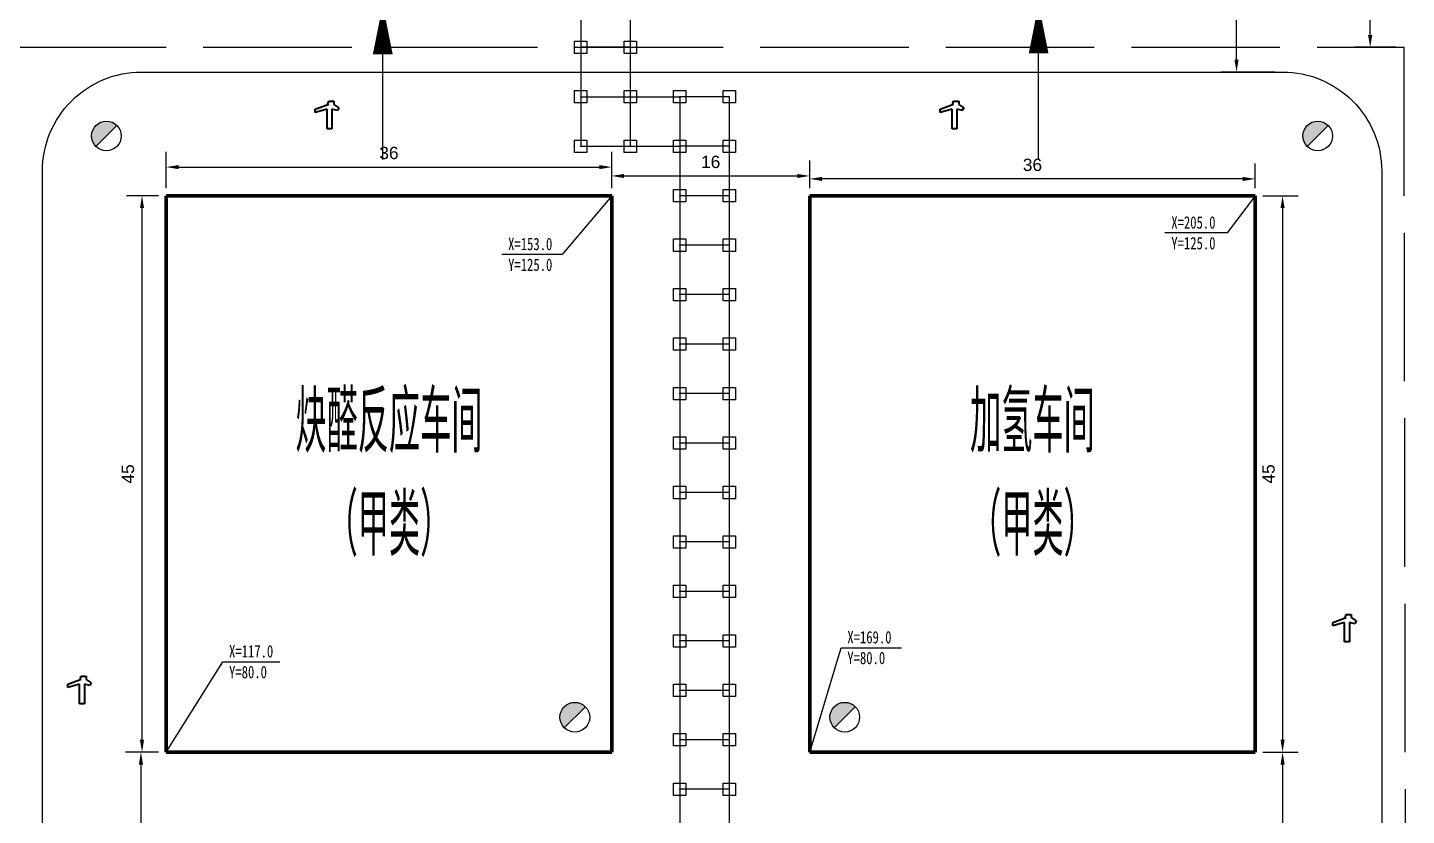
# Model space of a CAD drawing. Header units: millimetres. Extents: x 3176 to 4017, y 1682 to 2277.
# Drawn here: x 3422 to 3533.4, y 2064.1 to 2127.8 of the extents above; entities that cross this region are included whole.
import ezdxf

# ---------------------------------------------------------------- set-up
doc = ezdxf.new("R2010")
doc.units = ezdxf.units.MM
doc.linetypes.add('ACAD_ISO02W100', pattern=[15, 12, -3])
doc.linetypes.add('CENTER', pattern=[50.8, 31.75, -6.35, 6.35, -6.35])
for name, color, linetype, lineweight in [('05-建筑外围', 7, 'Continuous', 25), ('10-车间', 20, 'Continuous', 80), ('14-消防', 12, 'Continuous', 25), ('15-管廊', 130, 'Continuous', 25), ('19-楼梯 @ 1', 126, 'Continuous', 25), ('21-消防路线', 30, 'Continuous', 25), ('23-标注', 7, 'Continuous', 25), ('25-坐标2', 7, 'Continuous', 25), ('5-道路线', 7, 'ACAD_ISO02W100', 25), ('6-道路中心黄线', 50, 'CENTER', 25)]:
    doc.layers.add(name, color=color, linetype=linetype, lineweight=lineweight)
doc.styles.add('5mm', font='gbenor.shx', dxfattribs={"width": 0.7, "height": 5, "bigfont": 'gbcbig.shx'})
doc.styles.add('Dim_Coord', font='txt', dxfattribs={"width": 0.75})
doc.styles.get("Standard").update_dxf_attribs({"font": 'arial.ttf'})
doc.dimstyles.new('ISO-25', dxfattribs={"dimtxt": 1, "dimasz": 1, "dimexe": 1.25, "dimexo": 0.625, "dimtad": 1, "dimdec": 1, "dimtxsty": 'Standard', "dimcen": 2.5, "dimadec": 0, "dimazin": 0, "dimtfac": 1, "dimtdec": 1, "dimtmove": 0, "dimatfit": 3, "dimfxl": 0, "dimarcsym": 0})

# ---------------------------------------------------------------- blocks, each defined once
blk = doc.blocks.new('消防拴')
at = {"layer": '6-道路中心黄线', "true_color": 0x991b1e}
h = blk.add_hatch(color=244, dxfattribs=at)
h.dxf.hatch_style = 1
h.paths.add_polyline_path([(2870.02, 1133.54, 0.668179), (2867.97, 1132.69, 0.198912), (2868.32, 1131.84)])
at = {"layer": '14-消防'}
blk.add_line((2868.32, 1131.84), (2870.02, 1133.54), dxfattribs=at)
blk.add_circle((2869.17, 1132.69), 1.2, dxfattribs=at)
blk = doc.blocks.new('*D39')
at = {"layer": '23-标注', "color": 0, "lineweight": -2, "transparency": 16777216}
for p, q in [((3433.19, 2114.79), (3433.19, 2117.73)), ((3469.19, 2114.79), (3469.19, 2117.73)), ((3434.19, 2116.48), (3468.19, 2116.48))]:
    blk.add_line(p, q, dxfattribs=at)
at = {"layer": '23-标注', "color": 0, "transparency": 16777216}
for points in [[(3434.19, 2116.65), (3434.19, 2116.32), (3433.19, 2116.48)], [(3468.19, 2116.65), (3468.19, 2116.32), (3469.19, 2116.48)]]:
    blk.add_solid(points, dxfattribs=at)
at = {"layer": 'Defpoints', "color": 0, "transparency": 16777216}
for p in [(3469.19, 2116.48), (3433.19, 2114.17), (3469.19, 2114.17)]:
    blk.add_point(p, dxfattribs=at)
at = {"layer": '23-标注', "color": 0, "transparency": 16777216, "insert": (3451.19, 2117.62), "char_height": 1, "attachment_point": 5}
blk.add_mtext('36', dxfattribs=at)
blk = doc.blocks.new('*D40')
at = {"layer": '23-标注', "color": 0, "lineweight": -2, "transparency": 16777216}
for p, q in [((3432.56, 2114.17), (3429.99, 2114.17)), ((3431.24, 2070.17), (3431.24, 2113.17)), ((3432.56, 2069.17), (3429.99, 2069.17))]:
    blk.add_line(p, q, dxfattribs=at)
at = {"layer": '23-标注', "color": 0, "transparency": 16777216}
for points in [[(3431.07, 2113.17), (3431.4, 2113.17), (3431.24, 2114.17)], [(3431.07, 2070.17), (3431.4, 2070.17), (3431.24, 2069.17)]]:
    blk.add_solid(points, dxfattribs=at)
at = {"layer": 'Defpoints', "color": 0, "transparency": 16777216}
for p in [(3431.24, 2114.17), (3433.19, 2114.17), (3433.19, 2069.17)]:
    blk.add_point(p, dxfattribs=at)
at = {"layer": '23-标注', "color": 0, "transparency": 16777216, "insert": (3430.1, 2091.67), "char_height": 1, "attachment_point": 5, "rotation": 90}
blk.add_mtext('45', dxfattribs=at)
blk = doc.blocks.new('*D41')
at = {"layer": '23-标注', "color": 0, "lineweight": -2, "transparency": 16777216}
for p, q in [((3485.19, 2114.79), (3485.19, 2116.78)), ((3521.19, 2114.79), (3521.19, 2116.78)), ((3520.19, 2115.53), (3486.19, 2115.53))]:
    blk.add_line(p, q, dxfattribs=at)
at = {"layer": '23-标注', "color": 0, "transparency": 16777216}
for points in [[(3486.19, 2115.69), (3486.19, 2115.36), (3485.19, 2115.53)], [(3520.19, 2115.69), (3520.19, 2115.36), (3521.19, 2115.53)]]:
    blk.add_solid(points, dxfattribs=at)
at = {"layer": 'Defpoints', "color": 0, "transparency": 16777216}
for p in [(3485.19, 2115.53), (3485.19, 2114.17), (3521.19, 2114.17)]:
    blk.add_point(p, dxfattribs=at)
at = {"layer": '23-标注', "color": 0, "transparency": 16777216, "insert": (3503.19, 2116.66), "char_height": 1, "attachment_point": 5}
blk.add_mtext('36', dxfattribs=at)
blk = doc.blocks.new('*D56')
at = {"layer": '23-标注', "color": 0, "lineweight": -2, "transparency": 16777216}
for p, q in [((3532.56, 2133.17), (3529.23, 2133.17)), ((3530.48, 2127.17), (3530.48, 2132.17)), ((3532.56, 2126.17), (3529.23, 2126.17))]:
    blk.add_line(p, q, dxfattribs=at)
at = {"layer": '23-标注', "color": 0, "transparency": 16777216}
for points in [[(3530.31, 2132.17), (3530.65, 2132.17), (3530.48, 2133.17)], [(3530.31, 2127.17), (3530.65, 2127.17), (3530.48, 2126.17)]]:
    blk.add_solid(points, dxfattribs=at)
at = {"layer": 'Defpoints', "color": 0, "transparency": 16777216}
for p in [(3530.48, 2133.17), (3533.19, 2133.17), (3533.19, 2126.17)]:
    blk.add_point(p, dxfattribs=at)
at = {"layer": '23-标注', "color": 0, "transparency": 16777216, "insert": (3529.36, 2129.67), "char_height": 1, "attachment_point": 5, "rotation": 90}
blk.add_mtext('7', dxfattribs=at)
blk = doc.blocks.new('*D57')
at = {"layer": '23-标注', "color": 0, "lineweight": -2, "transparency": 16777216}
for p, q in [((3522.78, 2135.17), (3518.43, 2135.17)), ((3519.68, 2125.17), (3519.68, 2134.17)), ((3522.78, 2124.17), (3518.43, 2124.17))]:
    blk.add_line(p, q, dxfattribs=at)
at = {"layer": '23-标注', "color": 0, "transparency": 16777216}
for points in [[(3519.52, 2134.17), (3519.85, 2134.17), (3519.68, 2135.17)], [(3519.52, 2125.17), (3519.85, 2125.17), (3519.68, 2124.17)]]:
    blk.add_solid(points, dxfattribs=at)
at = {"layer": 'Defpoints', "color": 0, "transparency": 16777216}
for p in [(3519.68, 2135.17), (3523.41, 2135.17), (3523.41, 2124.17)]:
    blk.add_point(p, dxfattribs=at)
at = {"layer": '23-标注', "color": 0, "transparency": 16777216, "insert": (3518.56, 2129.67), "char_height": 1, "attachment_point": 5, "rotation": 90}
blk.add_mtext('11', dxfattribs=at)
blk = doc.blocks.new('*D85')
at = {"layer": '23-标注', "color": 0, "lineweight": -2, "transparency": 16777216}
for p, q in [((3469.19, 2114.79), (3469.19, 2117.02)), ((3485.19, 2114.79), (3485.19, 2117.02)), ((3470.19, 2115.77), (3484.19, 2115.77))]:
    blk.add_line(p, q, dxfattribs=at)
at = {"layer": '23-标注', "color": 0, "transparency": 16777216}
for points in [[(3470.19, 2115.93), (3470.19, 2115.6), (3469.19, 2115.77)], [(3484.19, 2115.93), (3484.19, 2115.6), (3485.19, 2115.77)]]:
    blk.add_solid(points, dxfattribs=at)
at = {"layer": 'Defpoints', "color": 0, "transparency": 16777216}
for p in [(3485.19, 2115.77), (3469.19, 2114.17), (3485.19, 2114.17)]:
    blk.add_point(p, dxfattribs=at)
at = {"layer": '23-标注', "color": 0, "transparency": 16777216, "insert": (3477.19, 2116.9), "char_height": 1, "attachment_point": 5}
blk.add_mtext('16', dxfattribs=at)
blk = doc.blocks.new('*D86')
at = {"layer": '23-标注', "color": 0, "lineweight": -2, "transparency": 16777216}
for p, q in [((3432.56, 2069.17), (3429.9, 2069.17)), ((3431.15, 2068.17), (3431.15, 2054.17)), ((3432.56, 2053.17), (3429.9, 2053.17))]:
    blk.add_line(p, q, dxfattribs=at)
at = {"layer": '23-标注', "color": 0, "transparency": 16777216}
for points in [[(3430.98, 2068.17), (3431.32, 2068.17), (3431.15, 2069.17)], [(3430.98, 2054.17), (3431.32, 2054.17), (3431.15, 2053.17)]]:
    blk.add_solid(points, dxfattribs=at)
at = {"layer": 'Defpoints', "color": 0, "transparency": 16777216}
for p in [(3433.19, 2069.17), (3431.15, 2053.17), (3433.19, 2053.17)]:
    blk.add_point(p, dxfattribs=at)
at = {"layer": '23-标注', "color": 0, "transparency": 16777216, "insert": (3430.02, 2061.17), "char_height": 1, "attachment_point": 5, "rotation": 90}
blk.add_mtext('16', dxfattribs=at)
blk = doc.blocks.new('*D89')
at = {"layer": '23-标注', "color": 0, "lineweight": -2, "transparency": 16777216}
for p, q in [((3521.81, 2114.17), (3524.65, 2114.17)), ((3523.4, 2113.17), (3523.4, 2070.17)), ((3521.81, 2069.17), (3524.65, 2069.17))]:
    blk.add_line(p, q, dxfattribs=at)
at = {"layer": '23-标注', "color": 0, "transparency": 16777216}
for points in [[(3523.24, 2113.17), (3523.57, 2113.17), (3523.4, 2114.17)], [(3523.24, 2070.17), (3523.57, 2070.17), (3523.4, 2069.17)]]:
    blk.add_solid(points, dxfattribs=at)
at = {"layer": 'Defpoints', "color": 0, "transparency": 16777216}
for p in [(3521.19, 2114.17), (3521.19, 2069.17), (3523.4, 2069.17)]:
    blk.add_point(p, dxfattribs=at)
at = {"layer": '23-标注', "color": 0, "transparency": 16777216, "insert": (3522.27, 2091.67), "char_height": 1, "attachment_point": 5, "rotation": 90}
blk.add_mtext('45', dxfattribs=at)
blk = doc.blocks.new('*D110')
at = {"layer": '23-标注', "color": 0, "lineweight": -2, "transparency": 16777216}
for p, q in [((3521.81, 2069.17), (3524.65, 2069.17)), ((3523.4, 2068.17), (3523.4, 2054.17)), ((3521.81, 2053.17), (3524.65, 2053.17))]:
    blk.add_line(p, q, dxfattribs=at)
at = {"layer": '23-标注', "color": 0, "transparency": 16777216}
for points in [[(3523.24, 2068.17), (3523.57, 2068.17), (3523.4, 2069.17)], [(3523.24, 2054.17), (3523.57, 2054.17), (3523.4, 2053.17)]]:
    blk.add_solid(points, dxfattribs=at)
at = {"layer": 'Defpoints', "color": 0, "transparency": 16777216}
for p in [(3521.19, 2069.17), (3521.19, 2053.17), (3523.4, 2053.17)]:
    blk.add_point(p, dxfattribs=at)
at = {"layer": '23-标注', "color": 0, "transparency": 16777216, "insert": (3522.27, 2061.17), "char_height": 1, "attachment_point": 5, "rotation": 90}
blk.add_mtext('16', dxfattribs=at)
blk = doc.blocks.new('*U126')
at = {"insert": (0, 0.33), "char_height": 1, "attachment_point": 7, "style": 'Dim_Coord', "bg_fill": 3, "box_fill_scale": 1.15, "bg_fill_color": 256, "bg_fill_transparency": 0}
blk.add_mtext(' X=117.0', dxfattribs=at)
at = {"insert": (0, -0.33), "char_height": 1, "attachment_point": 1, "style": 'Dim_Coord', "bg_fill": 3, "box_fill_scale": 1.15, "bg_fill_color": 256, "bg_fill_transparency": 0}
blk.add_mtext(' Y=80.0', dxfattribs=at)
at = {"color": 0}
blk.add_line((0, 0), (4.6, 0), dxfattribs=at)
blk = doc.blocks.new('*U127')
at = {"insert": (-4.88, 0.33), "char_height": 1, "attachment_point": 7, "style": 'Dim_Coord', "bg_fill": 3, "box_fill_scale": 1.15, "bg_fill_color": 256, "bg_fill_transparency": 0}
blk.add_mtext(' X=153.0', dxfattribs=at)
at = {"insert": (-4.88, -0.33), "char_height": 1, "attachment_point": 1, "style": 'Dim_Coord', "bg_fill": 3, "box_fill_scale": 1.15, "bg_fill_color": 256, "bg_fill_transparency": 0}
blk.add_mtext(' Y=125.0', dxfattribs=at)
at = {"color": 0}
blk.add_line((0, 0), (-4.88, 0), dxfattribs=at)
blk = doc.blocks.new('*U128')
at = {"insert": (0, 0.33), "char_height": 1, "attachment_point": 7, "style": 'Dim_Coord', "bg_fill": 3, "box_fill_scale": 1.15, "bg_fill_color": 256, "bg_fill_transparency": 0}
blk.add_mtext(' X=169.0', dxfattribs=at)
at = {"insert": (0, -0.33), "char_height": 1, "attachment_point": 1, "style": 'Dim_Coord', "bg_fill": 3, "box_fill_scale": 1.15, "bg_fill_color": 256, "bg_fill_transparency": 0}
blk.add_mtext(' Y=80.0', dxfattribs=at)
at = {"color": 0}
blk.add_line((0, 0), (4.88, 0), dxfattribs=at)
blk = doc.blocks.new('*U129')
at = {"insert": (-5.02, 0.33), "char_height": 1, "attachment_point": 7, "style": 'Dim_Coord', "bg_fill": 3, "box_fill_scale": 1.15, "bg_fill_color": 256, "bg_fill_transparency": 0}
blk.add_mtext(' X=205.0', dxfattribs=at)
at = {"insert": (-5.02, -0.33), "char_height": 1, "attachment_point": 1, "style": 'Dim_Coord', "bg_fill": 3, "box_fill_scale": 1.15, "bg_fill_color": 256, "bg_fill_transparency": 0}
blk.add_mtext(' Y=125.0', dxfattribs=at)
at = {"color": 0}
blk.add_line((0, 0), (-5.02, 0), dxfattribs=at)

msp = doc.modelspace()

# ---------------------------------------------------------------- linework, layer by layer
at = {"layer": '05-建筑外围'}
msp.add_lwpolyline([(3423.19, 2116.17, -0.414214), (3431.19, 2124.17), (3523.41, 2124.17, -0.414214), (3531.41, 2116.17), (3531.41, 2011.17, -0.414214), (3523.41, 2003.17), (3431.19, 2003.17, -0.414214), (3423.19, 2011.17)], format="xyb", close=True, dxfattribs=at)
at = {"layer": '10-车间'}
for p, q in [((3433.19, 2114.17), (3469.19, 2114.17)), ((3433.19, 2069.17), (3433.19, 2114.17)), ((3469.19, 2114.17), (3469.19, 2069.17)), ((3521.19, 2114.17), (3485.19, 2114.17)), ((3485.19, 2114.17), (3485.19, 2069.17)), ((3521.19, 2069.17), (3521.19, 2114.17)), ((3469.19, 2069.17), (3433.19, 2069.17)), ((3485.19, 2069.17), (3521.19, 2069.17))]:
    msp.add_line(p, q, dxfattribs=at)
at = {"layer": '14-消防', "lineweight": 40}
for p, q in [((3445.23, 2121.16), (3446.32, 2121.57)), ((3446.23, 2121.53), (3446.32, 2121.81)), ((3446.32, 2121.81), (3446.73, 2121.81)), ((3446.32, 2121.57), (3446.32, 2121.57)), ((3446.73, 2121.81), (3446.73, 2121.55)), ((3446.73, 2121.55), (3447.14, 2121.28)), ((3495.73, 2121.16), (3496.82, 2121.57)), ((3496.73, 2121.53), (3496.82, 2121.81)), ((3496.82, 2121.81), (3497.23, 2121.81)), ((3496.82, 2121.57), (3496.82, 2121.57)), ((3497.23, 2121.81), (3497.23, 2121.55)), ((3497.23, 2121.55), (3497.64, 2121.28)), ((3445.24, 2120.89), (3445.23, 2121.16)), ((3446.19, 2121.17), (3445.24, 2120.89)), ((3446.19, 2119.59), (3446.19, 2121.17)), ((3447.03, 2121.06), (3446.58, 2121.17)), ((3446.58, 2121.17), (3446.58, 2119.59)), ((3447.14, 2121.28), (3447.02, 2121.06)), ((3495.74, 2120.89), (3495.73, 2121.16)), ((3496.69, 2121.17), (3495.74, 2120.89)), ((3496.69, 2119.59), (3496.69, 2121.17)), ((3497.53, 2121.06), (3497.08, 2121.17)), ((3497.08, 2121.17), (3497.08, 2119.59)), ((3497.64, 2121.28), (3497.52, 2121.06)), ((3446.58, 2119.59), (3446.19, 2119.59)), ((3497.08, 2119.59), (3496.69, 2119.59)), ((3528.45, 2080.03), (3528.54, 2080.31)), ((3528.54, 2080.31), (3528.95, 2080.31)), ((3528.95, 2080.31), (3528.95, 2080.05)), ((3527.45, 2079.66), (3528.54, 2080.07)), ((3527.46, 2079.39), (3527.45, 2079.66)), ((3528.41, 2079.67), (3527.46, 2079.39)), ((3528.41, 2078.09), (3528.41, 2079.67)), ((3528.54, 2080.07), (3528.54, 2080.07)), ((3529.25, 2079.56), (3528.8, 2079.67)), ((3528.8, 2079.67), (3528.8, 2078.09)), ((3528.95, 2080.05), (3529.36, 2079.78)), ((3529.36, 2079.78), (3529.24, 2079.56)), ((3528.8, 2078.09), (3528.41, 2078.09)), ((3425.23, 2074.66), (3426.32, 2075.07)), ((3426.19, 2074.67), (3425.24, 2074.39)), ((3426.19, 2073.09), (3426.19, 2074.67)), ((3426.23, 2075.03), (3426.32, 2075.31)), ((3426.32, 2075.31), (3426.73, 2075.31)), ((3426.32, 2075.07), (3426.32, 2075.07)), ((3427.03, 2074.56), (3426.58, 2074.67)), ((3426.58, 2074.67), (3426.58, 2073.09)), ((3426.73, 2075.31), (3426.73, 2075.05)), ((3426.73, 2075.05), (3427.14, 2074.78)), ((3427.14, 2074.78), (3427.02, 2074.56)), ((3425.24, 2074.39), (3425.23, 2074.66)), ((3426.58, 2073.09), (3426.19, 2073.09))]:
    msp.add_line(p, q, dxfattribs=at)
at = {"layer": '15-管廊'}
for p, q in [((3466.69, 2130.17), (3466.69, 2126.17)), ((3470.69, 2130.17), (3470.69, 2126.17)), ((3466.19, 2125.67), (3466.19, 2126.67)), ((3466.19, 2126.67), (3467.19, 2126.67)), ((3470.69, 2126.17), (3466.69, 2126.17)), ((3466.69, 2126.17), (3466.69, 2122.17)), ((3467.19, 2126.67), (3467.19, 2125.67)), ((3470.19, 2125.67), (3470.19, 2126.67)), ((3470.19, 2126.67), (3471.19, 2126.67)), ((3470.69, 2126.17), (3470.69, 2122.17)), ((3471.19, 2126.67), (3471.19, 2125.67)), ((3467.19, 2125.67), (3466.19, 2125.67)), ((3471.19, 2125.67), (3470.19, 2125.67)), ((3466.19, 2122.67), (3467.19, 2122.67)), ((3466.19, 2121.67), (3466.19, 2122.67)), ((3467.19, 2122.67), (3467.19, 2121.67)), ((3470.19, 2122.67), (3471.19, 2122.67)), ((3470.19, 2121.67), (3470.19, 2122.67)), ((3471.19, 2122.67), (3471.19, 2121.67)), ((3474.19, 2121.67), (3474.19, 2122.67)), ((3474.19, 2122.67), (3475.19, 2122.67)), ((3475.19, 2122.67), (3475.19, 2121.67)), ((3478.19, 2121.67), (3478.19, 2122.67)), ((3478.19, 2122.67), (3479.19, 2122.67)), ((3479.19, 2122.67), (3479.19, 2121.67)), ((3467.19, 2121.67), (3466.19, 2121.67)), ((3466.69, 2122.17), (3466.69, 2118.17)), ((3466.69, 2122.17), (3470.69, 2122.17)), ((3471.19, 2121.67), (3470.19, 2121.67)), ((3470.69, 2122.17), (3470.69, 2118.17)), ((3470.69, 2122.17), (3474.69, 2122.17)), ((3475.19, 2121.67), (3474.19, 2121.67)), ((3478.69, 2122.17), (3474.69, 2122.17)), ((3474.69, 2122.17), (3474.69, 2118.17)), ((3479.19, 2121.67), (3478.19, 2121.67)), ((3478.69, 2122.17), (3478.69, 2118.17)), ((3466.19, 2118.67), (3467.19, 2118.67)), ((3466.19, 2117.67), (3466.19, 2118.67)), ((3466.69, 2118.17), (3470.69, 2118.17)), ((3467.19, 2118.67), (3467.19, 2117.67)), ((3470.19, 2118.67), (3471.19, 2118.67)), ((3470.19, 2117.67), (3470.19, 2118.67)), ((3470.69, 2118.17), (3474.69, 2118.17)), ((3471.19, 2118.67), (3471.19, 2117.67)), ((3474.19, 2117.67), (3474.19, 2118.67)), ((3474.19, 2118.67), (3475.19, 2118.67)), ((3478.69, 2118.17), (3474.69, 2118.17)), ((3474.69, 2118.17), (3474.69, 2114.17)), ((3475.19, 2118.67), (3475.19, 2117.67)), ((3478.19, 2117.67), (3478.19, 2118.67)), ((3478.19, 2118.67), (3479.19, 2118.67)), ((3478.69, 2118.17), (3478.69, 2114.17)), ((3479.19, 2118.67), (3479.19, 2117.67)), ((3467.19, 2117.67), (3466.19, 2117.67)), ((3471.19, 2117.67), (3470.19, 2117.67)), ((3475.19, 2117.67), (3474.19, 2117.67)), ((3479.19, 2117.67), (3478.19, 2117.67)), ((3474.19, 2113.67), (3474.19, 2114.67)), ((3474.19, 2114.67), (3475.19, 2114.67)), ((3475.19, 2113.67), (3474.19, 2113.67)), ((3474.69, 2114.17), (3474.69, 2110.17)), ((3478.69, 2114.17), (3474.69, 2114.17)), ((3475.19, 2114.67), (3475.19, 2113.67)), ((3478.19, 2113.67), (3478.19, 2114.67)), ((3478.19, 2114.67), (3479.19, 2114.67)), ((3479.19, 2113.67), (3478.19, 2113.67)), ((3478.69, 2114.17), (3478.69, 2110.17)), ((3479.19, 2114.67), (3479.19, 2113.67)), ((3474.19, 2109.67), (3474.19, 2110.67)), ((3474.19, 2110.67), (3475.19, 2110.67)), ((3475.19, 2110.67), (3475.19, 2109.67)), ((3478.19, 2109.67), (3478.19, 2110.67)), ((3478.19, 2110.67), (3479.19, 2110.67)), ((3479.19, 2110.67), (3479.19, 2109.67)), ((3475.19, 2109.67), (3474.19, 2109.67)), ((3478.69, 2110.17), (3474.69, 2110.17)), ((3474.69, 2110.17), (3474.69, 2106.17)), ((3479.19, 2109.67), (3478.19, 2109.67)), ((3478.69, 2110.17), (3478.69, 2106.17)), ((3474.19, 2105.67), (3474.19, 2106.67)), ((3474.19, 2106.67), (3475.19, 2106.67)), ((3478.69, 2106.17), (3474.69, 2106.17)), ((3474.69, 2106.17), (3474.69, 2102.17)), ((3475.19, 2106.67), (3475.19, 2105.67)), ((3478.19, 2105.67), (3478.19, 2106.67)), ((3478.19, 2106.67), (3479.19, 2106.67)), ((3478.69, 2106.17), (3478.69, 2102.17)), ((3479.19, 2106.67), (3479.19, 2105.67)), ((3475.19, 2105.67), (3474.19, 2105.67)), ((3479.19, 2105.67), (3478.19, 2105.67)), ((3474.19, 2101.67), (3474.19, 2102.67)), ((3474.19, 2102.67), (3475.19, 2102.67)), ((3475.19, 2102.67), (3475.19, 2101.67)), ((3478.19, 2101.67), (3478.19, 2102.67)), ((3478.19, 2102.67), (3479.19, 2102.67)), ((3479.19, 2102.67), (3479.19, 2101.67)), ((3475.19, 2101.67), (3474.19, 2101.67)), ((3474.69, 2102.17), (3474.69, 2098.17)), ((3478.69, 2102.17), (3474.69, 2102.17)), ((3474.69, 2102.17), (3474.69, 2098.17)), ((3479.19, 2101.67), (3478.19, 2101.67)), ((3478.69, 2102.17), (3478.69, 2098.17)), ((3478.69, 2102.17), (3478.69, 2098.17)), ((3474.19, 2097.67), (3474.19, 2098.67)), ((3474.19, 2098.67), (3475.19, 2098.67)), ((3478.69, 2098.17), (3474.69, 2098.17)), ((3474.69, 2098.17), (3474.69, 2094.17)), ((3475.19, 2098.67), (3475.19, 2097.67)), ((3478.19, 2097.67), (3478.19, 2098.67)), ((3478.19, 2098.67), (3479.19, 2098.67)), ((3478.69, 2098.17), (3478.69, 2094.17)), ((3479.19, 2098.67), (3479.19, 2097.67)), ((3475.19, 2097.67), (3474.19, 2097.67)), ((3479.19, 2097.67), (3478.19, 2097.67)), ((3474.19, 2093.67), (3474.19, 2094.67)), ((3474.19, 2094.67), (3475.19, 2094.67)), ((3475.19, 2093.67), (3474.19, 2093.67)), ((3478.69, 2094.17), (3474.69, 2094.17)), ((3474.69, 2094.17), (3474.69, 2090.17)), ((3475.19, 2094.67), (3475.19, 2093.67)), ((3478.19, 2093.67), (3478.19, 2094.67)), ((3478.19, 2094.67), (3479.19, 2094.67)), ((3479.19, 2093.67), (3478.19, 2093.67)), ((3478.69, 2094.17), (3478.69, 2090.17)), ((3479.19, 2094.67), (3479.19, 2093.67)), ((3474.19, 2089.67), (3474.19, 2090.67)), ((3474.19, 2090.67), (3475.19, 2090.67)), ((3475.19, 2090.67), (3475.19, 2089.67)), ((3478.19, 2089.67), (3478.19, 2090.67)), ((3478.19, 2090.67), (3479.19, 2090.67)), ((3479.19, 2090.67), (3479.19, 2089.67)), ((3475.19, 2089.67), (3474.19, 2089.67)), ((3478.69, 2090.17), (3474.69, 2090.17)), ((3474.69, 2090.17), (3474.69, 2086.17)), ((3479.19, 2089.67), (3478.19, 2089.67)), ((3478.69, 2090.17), (3478.69, 2086.17)), ((3474.19, 2085.67), (3474.19, 2086.67)), ((3474.19, 2086.67), (3475.19, 2086.67)), ((3478.69, 2086.17), (3474.69, 2086.17)), ((3474.69, 2086.17), (3474.69, 2082.17)), ((3475.19, 2086.67), (3475.19, 2085.67)), ((3478.19, 2085.67), (3478.19, 2086.67)), ((3478.19, 2086.67), (3479.19, 2086.67)), ((3478.69, 2086.17), (3478.69, 2082.17)), ((3479.19, 2086.67), (3479.19, 2085.67)), ((3475.19, 2085.67), (3474.19, 2085.67)), ((3479.19, 2085.67), (3478.19, 2085.67)), ((3474.19, 2081.67), (3474.19, 2082.67)), ((3474.19, 2082.67), (3475.19, 2082.67)), ((3475.19, 2082.67), (3475.19, 2081.67)), ((3478.19, 2081.67), (3478.19, 2082.67)), ((3478.19, 2082.67), (3479.19, 2082.67)), ((3479.19, 2082.67), (3479.19, 2081.67)), ((3475.19, 2081.67), (3474.19, 2081.67)), ((3478.69, 2082.17), (3474.69, 2082.17)), ((3474.69, 2082.17), (3474.69, 2078.17)), ((3479.19, 2081.67), (3478.19, 2081.67)), ((3478.69, 2082.17), (3478.69, 2078.17)), ((3474.19, 2077.67), (3474.19, 2078.67)), ((3474.19, 2078.67), (3475.19, 2078.67)), ((3478.69, 2078.17), (3474.69, 2078.17)), ((3474.69, 2078.17), (3474.69, 2074.17)), ((3475.19, 2078.67), (3475.19, 2077.67)), ((3478.19, 2077.67), (3478.19, 2078.67)), ((3478.19, 2078.67), (3479.19, 2078.67)), ((3478.69, 2078.17), (3478.69, 2074.17)), ((3479.19, 2078.67), (3479.19, 2077.67)), ((3475.19, 2077.67), (3474.19, 2077.67)), ((3479.19, 2077.67), (3478.19, 2077.67)), ((3474.19, 2073.67), (3474.19, 2074.67)), ((3474.19, 2074.67), (3475.19, 2074.67)), ((3475.19, 2074.67), (3475.19, 2073.67)), ((3478.19, 2073.67), (3478.19, 2074.67)), ((3478.19, 2074.67), (3479.19, 2074.67)), ((3479.19, 2074.67), (3479.19, 2073.67)), ((3475.19, 2073.67), (3474.19, 2073.67)), ((3478.69, 2074.17), (3474.69, 2074.17)), ((3474.69, 2074.17), (3474.69, 2070.17)), ((3479.19, 2073.67), (3478.19, 2073.67)), ((3478.69, 2074.17), (3478.69, 2070.17)), ((3474.19, 2069.67), (3474.19, 2070.67)), ((3474.19, 2070.67), (3475.19, 2070.67)), ((3475.19, 2070.67), (3475.19, 2069.67)), ((3478.19, 2069.67), (3478.19, 2070.67)), ((3478.19, 2070.67), (3479.19, 2070.67)), ((3479.19, 2070.67), (3479.19, 2069.67)), ((3475.19, 2069.67), (3474.19, 2069.67)), ((3478.69, 2070.17), (3474.69, 2070.17)), ((3474.69, 2070.17), (3474.69, 2066.17)), ((3479.19, 2069.67), (3478.19, 2069.67)), ((3478.69, 2070.17), (3478.69, 2066.17)), ((3474.19, 2065.67), (3474.19, 2066.67)), ((3474.19, 2066.67), (3475.19, 2066.67)), ((3478.69, 2066.17), (3474.69, 2066.17)), ((3474.69, 2066.17), (3474.69, 2062.17)), ((3475.19, 2066.67), (3475.19, 2065.67)), ((3478.19, 2065.67), (3478.19, 2066.67)), ((3478.19, 2066.67), (3479.19, 2066.67)), ((3478.69, 2066.17), (3478.69, 2062.17)), ((3479.19, 2066.67), (3479.19, 2065.67)), ((3475.19, 2065.67), (3474.19, 2065.67)), ((3479.19, 2065.67), (3478.19, 2065.67))]:
    msp.add_line(p, q, dxfattribs=at)
for p in [(3466.69, 2126.17), (3466.69, 2126.17), (3470.69, 2126.17), (3470.69, 2126.17), (3466.69, 2122.17), (3466.69, 2122.17), (3470.69, 2122.17), (3470.69, 2122.17), (3474.69, 2122.17), (3474.69, 2122.17), (3478.69, 2122.17), (3478.69, 2122.17), (3466.69, 2118.17), (3466.69, 2118.17), (3470.69, 2118.17), (3470.69, 2118.17), (3474.69, 2118.17), (3474.69, 2118.17), (3478.69, 2118.17), (3478.69, 2118.17), (3474.69, 2114.17), (3474.69, 2114.17), (3478.69, 2114.17), (3478.69, 2114.17), (3474.69, 2110.17), (3474.69, 2110.17), (3478.69, 2110.17), (3478.69, 2110.17), (3474.69, 2106.17), (3474.69, 2106.17), (3478.69, 2106.17), (3478.69, 2106.17), (3474.69, 2102.17), (3474.69, 2102.17), (3478.69, 2102.17), (3478.69, 2102.17), (3474.69, 2098.17), (3474.69, 2098.17), (3478.69, 2098.17), (3478.69, 2098.17), (3474.69, 2094.17), (3474.69, 2094.17), (3478.69, 2094.17), (3478.69, 2094.17), (3474.69, 2090.17), (3474.69, 2090.17), (3478.69, 2090.17), (3478.69, 2090.17), (3474.69, 2086.17), (3474.69, 2086.17), (3478.69, 2086.17), (3478.69, 2086.17), (3474.69, 2082.17), (3474.69, 2082.17), (3478.69, 2082.17), (3478.69, 2082.17), (3474.69, 2078.17), (3474.69, 2078.17), (3478.69, 2078.17), (3478.69, 2078.17), (3474.69, 2074.17), (3474.69, 2074.17), (3478.69, 2074.17), (3478.69, 2074.17), (3474.69, 2070.17), (3474.69, 2070.17), (3478.69, 2070.17), (3478.69, 2070.17), (3474.69, 2066.17), (3474.69, 2066.17), (3478.69, 2066.17), (3478.69, 2066.17)]:
    msp.add_point(p, dxfattribs=at)
at = {"layer": '21-消防路线'}
for p, q in [((3450.69, 2117.11), (3450.69, 2125.61)), ((3503.69, 2117.17), (3503.69, 2125.67))]:
    msp.add_line(p, q, dxfattribs=at)
for points in [[(3450.69, 2125.61, 1.6, 0, 0), (3450.69, 2129.61, 0, 0, 0)], [(3503.69, 2125.67, 1.6, 0, 0), (3503.69, 2129.67, 0, 0, 0)]]:
    msp.add_lwpolyline(points, format="xyseb", dxfattribs=at)
at = {"layer": '5-道路线'}
for p, q in [((3421.19, 2126.17), (3533.19, 2126.17)), ((3533.19, 2126.17), (3533.41, 2001.17))]:
    msp.add_line(p, q, dxfattribs=at)

# ---------------------------------------------------------------- block references
at = {"layer": '6-道路中心黄线'}
for p in [(559.19, 986.31), (657.07, 986.31), (597.04, 939.31), (618.85, 939.31)]:
    msp.add_blockref('消防拴', p, dxfattribs=at)

# ---------------------------------------------------------------- texts
at = {"layer": '19-楼梯 @ 1', "char_height": 5, "attachment_point": 5, "style": '5mm'}
for s, insert in [('{\\C7;炔醛反应车间（甲类）}', (3451.19, 2091.67)), ('{\\C7;加氢车间\\P（甲类）}', (3503.19, 2091.67))]:
    msp.add_mtext_dynamic_manual_height_columns(s, width=16.9178, gutter_width=12.5, heights=[35.73], dxfattribs=dict(at, insert=insert))

# ---------------------------------------------------------------- dimensions: what is measured, and where the dimension line sits
at = {"layer": '23-标注'}
for base, p1, p2, picture, middle in [((3519.68, 2135.17), (3523.41, 2124.17), (3523.41, 2135.17), '*D57', (3518.56, 2129.67)), ((3530.48, 2133.17), (3533.19, 2126.17), (3533.19, 2133.17), '*D56', (3529.36, 2129.67)), ((3431.24, 2114.17), (3433.19, 2069.17), (3433.19, 2114.17), '*D40', (3430.1, 2091.67)), ((3523.4, 2069.17), (3521.19, 2114.17), (3521.19, 2069.17), '*D89', (3522.27, 2091.67)), ((3431.15, 2053.17), (3433.19, 2069.17), (3433.19, 2053.17), '*D86', (3430.02, 2061.17)), ((3523.4, 2053.17), (3521.19, 2069.17), (3521.19, 2053.17), '*D110', (3522.27, 2061.17))]:
    dim = msp.add_linear_dim(base=base, p1=p1, p2=p2, angle=90, dimstyle='ISO-25', dxfattribs=at)
    dim.commit()
    dim.dimension.update_dxf_attribs({"geometry": picture, "text_midpoint": middle})
for base, p1, p2, picture, middle in [((3469.19, 2116.48), (3433.19, 2114.17), (3469.19, 2114.17), '*D39', (3451.19, 2117.62)), ((3485.19, 2115.77), (3469.19, 2114.17), (3485.19, 2114.17), '*D85', (3477.19, 2116.9)), ((3485.19, 2115.53), (3521.19, 2114.17), (3485.19, 2114.17), '*D41', (3503.19, 2116.66))]:
    dim = msp.add_linear_dim(base=base, p1=p1, p2=p2, dimstyle='ISO-25', dxfattribs=at)
    dim.commit()
    dim.dimension.update_dxf_attribs({"geometry": picture, "text_midpoint": middle})

# ---------------------------------------------------------------- next in the draw order: block references
at = {"layer": '25-坐标2'}
for name, p in [('*U129', (3518.92, 2111.16)), ('*U127', (3465.19, 2109.42)), ('*U128', (3487.72, 2077.62)), ('*U126', (3437.76, 2076.48))]:
    msp.add_blockref(name, p, dxfattribs=at)

# ---------------------------------------------------------------- next in the draw order: leaders
for points in [[(3469.19, 2114.17), (3465.19, 2109.42)], [(3521.19, 2114.17), (3518.92, 2111.16)], [(3485.19, 2069.17), (3487.72, 2077.62)], [(3433.19, 2069.17), (3437.76, 2076.48)]]:
    msp.add_leader(points, dimstyle='ISO-25', override={"dimldrblk": 'None'}, dxfattribs=at)

doc.saveas('drawing.dxf')
